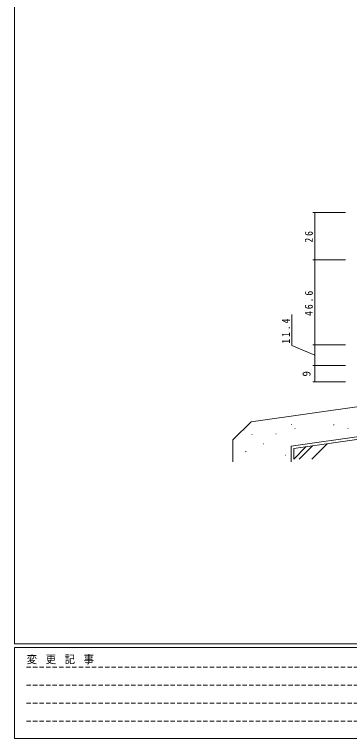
# Model space of a CAD drawing. Units: millimetres, scale not verified. Extents: x -594 to 539, y -420 to 386.
# Drawn here: x -590 to -405.9, y -420 to -22.2 of the extents above; entities that cross this region are included whole.
import ezdxf
from ezdxf.enums import TextEntityAlignment as Align

# ---------------------------------------------------------------- set-up
doc = ezdxf.new("R2010")
doc.units = ezdxf.units.MM
doc.header["$LTSCALE"] = 2
doc.linetypes.add('DASHED1', pattern=[1.8, 1.2, -0.6])
for name, color, linetype, lineweight in [('0-1_YKK_ZWAK', 7, 'Continuous', 9), ('0-5_YSS_K', 3, 'Continuous', 9), ('0-7_YKK_D', 6, 'Continuous', 9)]:
    doc.layers.add(name, color=color, linetype=linetype, lineweight=lineweight)
doc.styles.add('ＭＳ ゴシック', font='')
doc.styles.get('ＭＳ ゴシック').set_extended_font_data('MS Gothic')

msp = doc.modelspace()

# ---------------------------------------------------------------- linework, layer by layer
at = {"layer": '0-1_YKK_ZWAK'}
for p, q in [((-590, -368), (-590, 382)), ((510, -368), (-590, -368)), ((-590, -420), (-590, -370)), ((456, -370), (-590, -370)), ((-590, -420), (456, -420))]:
    msp.add_line(p, q, dxfattribs=at)
at = {"layer": '0-1_YKK_ZWAK', "linetype": 'DASHED1'}
for p, q in [((-583.43, -380.732), (-228.87, -380.732)), ((-583.43, -390.63), (-228.87, -390.63)), ((-583.43, -400.528), (-228.87, -400.528)), ((-583.43, -410.426), (-228.87, -410.426))]:
    msp.add_line(p, q, dxfattribs=at)
at = {"layer": '0-5_YSS_K'}
for p, q in [((-459.997, -245.976), (-376.992, -234.319)), ((-459.997, -245.976), (-469.997, -255.976)), ((-437.994, -259.292), (-321.994, -243)), ((-436.494, -260.596), (-323.515, -244.728)), ((-437.991, -247.387), (-437.791, -247.387)), ((-435.902, -249.639), (-435.702, -249.639)), ((-414.578, -247.7), (-414.378, -247.7)), ((-406.824, -249.639), (-406.624, -249.639)), ((-459.579, -252.867), (-459.379, -252.867)), ((-446.443, -252.622), (-446.243, -252.622)), ((-469.997, -255.976), (-469.994, -268)), ((-453.199, -258), (-452.999, -258)), ((-426.594, -266.5), (-418.108, -258.013)), ((-462.957, -262.324), (-462.757, -262.324)), ((-437.994, -259.292), (-437.994, -268)), ((-436.494, -266.5), (-429.625, -259.631)), ((-436.494, -266.5), (-436.494, -260.596)), ((-433.524, -266.5), (-426.169, -259.146)), ((-441.188, -264.317), (-440.988, -264.317))]:
    msp.add_line(p, q, dxfattribs=at)
at = {"layer": '0-7_YKK_D'}
for p, q in [((-407.994, -131.002), (-425.994, -131.002)), ((-424.994, -131.002), (-424.994, -157.002)), ((-407.994, -157.002), (-425.994, -157.002)), ((-407.994, -157.002), (-425.994, -157.002)), ((-424.994, -157.002), (-424.994, -203.602)), ((-437.568, -204.084), (-437.568, -187.044)), ((-424.994, -209.302), (-437.568, -204.084)), ((-407.994, -203.602), (-425.994, -203.602)), ((-407.994, -203.602), (-425.994, -203.602)), ((-424.994, -215.002), (-424.994, -203.602)), ((-407.994, -215.002), (-425.994, -215.002)), ((-407.994, -215.002), (-425.994, -215.002)), ((-424.994, -215.002), (-424.994, -224.002)), ((-407.994, -224.002), (-425.994, -224.002))]:
    msp.add_line(p, q, dxfattribs=at)
for centre, start, end in [((-424.994, -131.002), 90, 270), ((-424.994, -131.002), 270, 90), ((-424.994, -157.002), 90, 270), ((-424.994, -157.002), 90, 270), ((-424.994, -157.002), 270, 90), ((-424.994, -157.002), 270, 90), ((-424.994, -203.602), 90, 270), ((-424.994, -203.602), 90, 270), ((-424.994, -203.602), 270, 90), ((-424.994, -203.602), 270, 90), ((-424.994, -215.002), 90, 270), ((-424.994, -215.002), 90, 270), ((-424.994, -215.002), 270, 90), ((-424.994, -215.002), 270, 90), ((-424.994, -224.002), 90, 270), ((-424.994, -224.002), 270, 90)]:
    msp.add_arc(centre, 0.106, start, end, dxfattribs=at)

# ---------------------------------------------------------------- texts
at = {"layer": '0-1_YKK_ZWAK', "insert": (-583.265, -379.209), "char_height": 4.399, "attachment_point": 7, "style": 'ＭＳ ゴシック'}
msp.add_mtext('\\T1.22;\\W0.95;変\\~更\\~記\\~事', dxfattribs=at)
at = {"layer": '0-7_YKK_D', "color": 7, "style": 'ＭＳ ゴシック'}
msp.add_text('9', height=4.399, rotation=90, dxfattribs=at).set_placement((-425.994, -221.102), align=Align.BOTTOM_LEFT)
at = {"layer": '0-7_YKK_D', "color": 7, "char_height": 4.399, "attachment_point": 7, "rotation": 90, "style": 'ＭＳ ゴシック'}
for s, insert in [('\\T1.36;\\W0.9;26', (-425.994, -147.522)), ('\\T1.38;\\W0.9;46.6', (-425.994, -187.822)), ('\\T1.38;\\W0.9;11.4', (-438.568, -203.084))]:
    msp.add_mtext(s, dxfattribs=dict(at, insert=insert))

doc.saveas('drawing.dxf')
